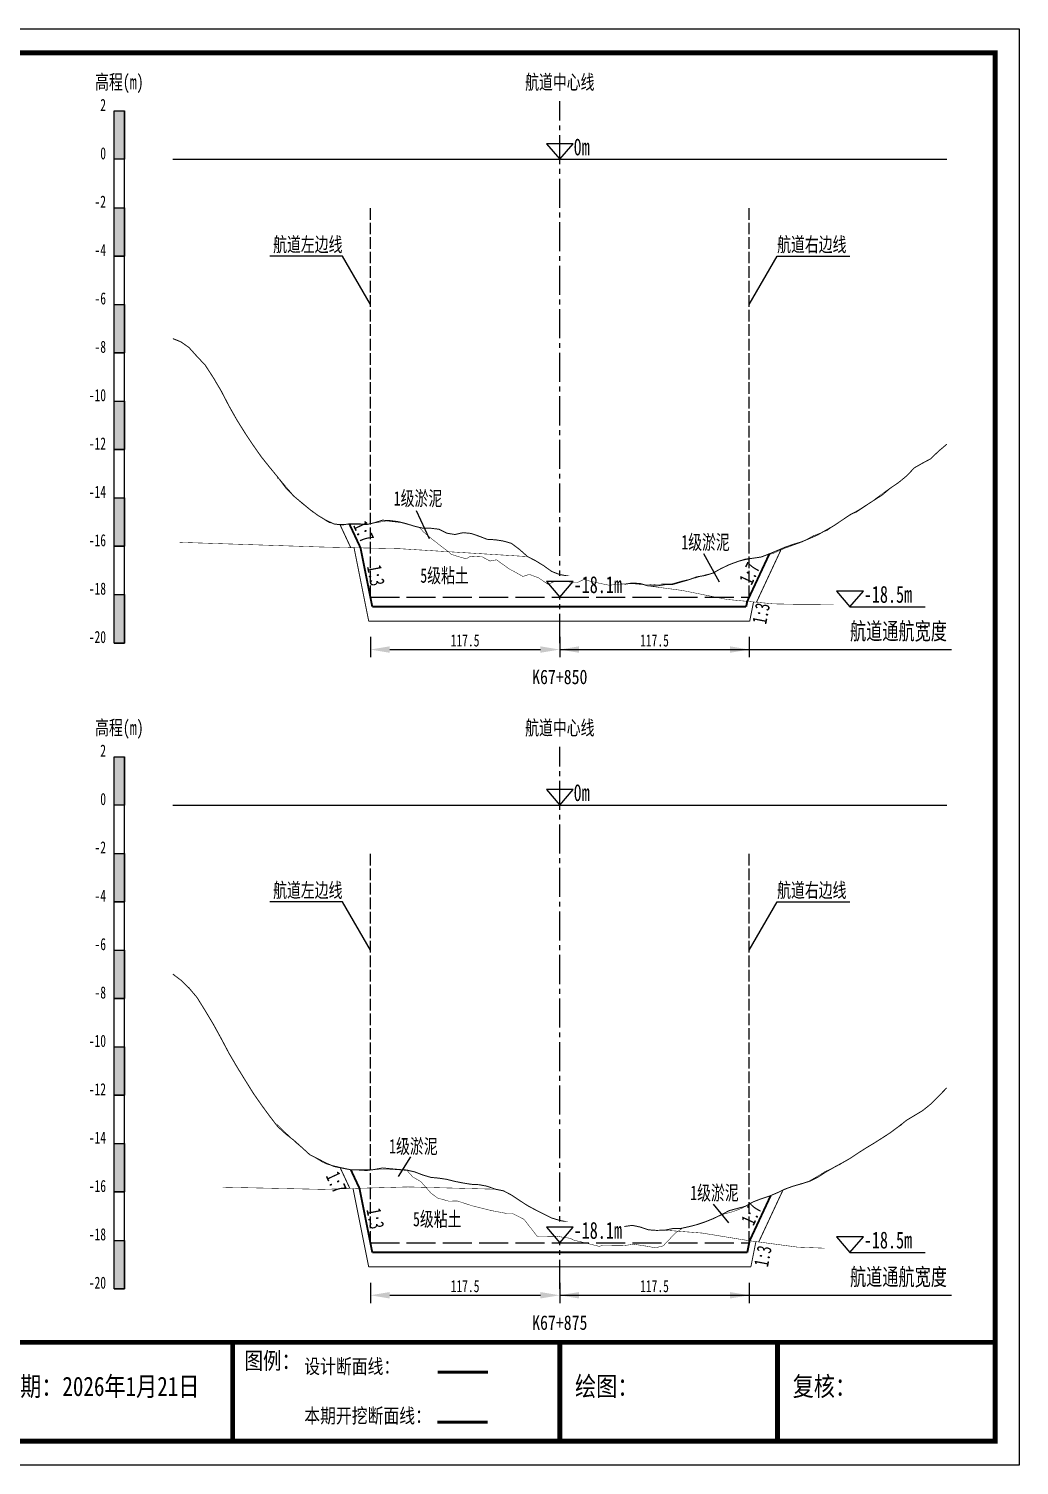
# Model space of a CAD drawing. Header units: millimetres. Extents: x 0 to 1680, y -8762 to 0.
# Drawn here: x 215.2 to 420, y -2079 to -1782 of the extents above; entities that cross this region are included whole.
import ezdxf
from ezdxf.enums import TextEntityAlignment as Align

# ---------------------------------------------------------------- set-up
doc = ezdxf.new("R2010")
doc.units = ezdxf.units.MM
for name, pattern in [('ACAD_ISO02W100', [15, 12, -3]), ('ACAD_ISO05W100', [33, 24, -3, 0, -3, 0, -3]), ('CENTER2', [1.125, 0.75, -0.125, 0.125, -0.125])]:
    doc.linetypes.add(name, pattern=pattern)
for name, color, linetype in [('0-桩号', 1, 'Continuous'), ('0-航道左右边线标注', 8, 'Continuous'), ('1-疏浚底高', 7, 'Continuous'), ('1-通航宽度', 7, 'Continuous'), ('1-通航底高', 7, 'Continuous'), ('202601', 5, 'Continuous'), ('DMX', 20, 'Continuous'), ('L1', 7, 'Continuous'), ('图幅外框线', 145, 'Continuous'), ('地质分层', 6, 'Continuous'), ('坡比', 1, 'Continuous'), ('尺寸标注', 1, 'Continuous'), ('开挖线', 4, 'Continuous'), ('标尺', 7, 'Continuous'), ('超挖线', 3, 'Continuous'), ('辅助框', 7, 'Continuous'), ('通航底面线', 7, 'ACAD_ISO02W100')]:
    doc.layers.add(name, color=color, linetype=linetype)
doc.styles.get("Standard").update_dxf_attribs({"font": 'arial.ttf'})
doc.styles.add('仿宋', font='仿宋_GB2312.ttf', dxfattribs={"width": 0.8})
doc.styles.add('仿宋GB2312', font='仿宋_GB2312.ttf', dxfattribs={"width": 0.7, "height": 2.5})
doc.styles.add('仿宋体', font='仿宋_GB2312.ttf', dxfattribs={"width": 0.8})
doc.dimstyles.new('2000', dxfattribs={"dimtxt": 3, "dimasz": 2.5, "dimexe": 1.25, "dimexo": 0.625, "dimtad": 1, "dimlfac": 2, "dimdsep": 46, "dimtxsty": 'Standard', "dimcen": 2.5, "dimadec": 0, "dimazin": 0, "dimtfac": 1, "dimtmove": 0, "dimatfit": 3, "dimfxl": 0, "dimarcsym": 0})

# ---------------------------------------------------------------- blocks, each defined once
blk = doc.blocks.new('标尺')
at = {"layer": '标尺', "linetype": 'Continuous'}
for points in [[(-2.116669999959413, 100), (0, 100), (0, 90), (-2.116669999959413, 90)], [(-2.116669999959413, 80), (0, 80), (0, 70), (-2.116669999959413, 70)], [(-2.116669999959413, 60), (0, 60), (0, 50), (-2.116669999959413, 50)], [(-2.116669999959413, 40), (0, 40), (0, 30), (-2.116669999959413, 30)], [(-2.116669999959413, 20), (0, 20), (0, 10), (-2.116669999959413, 10)], [(-2.116669999959413, 0), (0, 0), (0, -10), (-2.116669999959413, -10)]]:
    blk.add_hatch(color=256, dxfattribs=at).paths.add_polyline_path(points)
for p, q in [((-2.116669999959413, -10), (-2.116669999959413, 100)), ((0, -10), (0, 100)), ((-2.116669999959413, 80), (0, 80)), ((-2.116669999959413, 70), (0, 70)), ((-2.116669999959413, 60), (0, 60)), ((-2.116669999959413, 50), (0, 50)), ((-2.116669999959413, 40), (0, 40)), ((-2.116669999959413, 30), (0, 30)), ((-2.116669999959413, 20), (0, 20)), ((-2.116669999959413, 10), (0, 10)), ((-2.116669999959413, 0), (0, 0)), ((-2.116669999959413, -10), (0, -10))]:
    blk.add_line(p, q, dxfattribs=at)
at = {"layer": '标尺'}
for points in [[(-2.116669999959413, 100), (0, 100), (0, 90), (-2.116669999959413, 90)], [(-2.116669999959413, 100), (0, 100), (0, 90), (-2.116669999959413, 90)], [(-2.116669999959413, 80), (0, 80), (0, 70), (-2.116669999959413, 70)], [(-2.116669999959413, 80), (0, 80), (0, 70), (-2.116669999959413, 70)], [(-2.116669999959413, 60), (0, 60), (0, 50), (-2.116669999959413, 50)], [(-2.116669999959413, 60), (0, 60), (0, 50), (-2.116669999959413, 50)], [(-2.116669999959413, 40), (0, 40), (0, 30), (-2.116669999959413, 30)], [(-2.116669999959413, 40), (0, 40), (0, 30), (-2.116669999959413, 30)], [(-2.116669999959413, 20), (0, 20), (0, 10), (-2.116669999959413, 10)], [(-2.116669999959413, 20), (0, 20), (0, 10), (-2.116669999959413, 10)], [(-2.116669999959413, 0), (0, 0), (0, -10), (-2.116669999959413, -10)], [(-2.116669999959413, 0), (0, 0), (0, -10), (-2.116669999959413, -10)]]:
    blk.add_lwpolyline(points, close=True, dxfattribs=at)
at = {"layer": '标尺', "style": '仿宋GB2312', "width": 0.7}
blk.add_text('高程(m)', height=3, dxfattribs=at).set_placement((-1.058334999950603, 106.0000000009313), align=Align.MIDDLE_CENTER)
for s, p in [('2', (-3.816669999971054, 100)), ('0', (-3.816669999971054, 90)), ('-2', (-3.816669999971054, 80)), ('-4', (-3.816669999971054, 70)), ('-6', (-3.816669999971054, 60)), ('-8', (-3.816669999971054, 50)), ('-10', (-3.816669999971054, 40)), ('-12', (-3.816669999971054, 30)), ('-14', (-3.816669999971054, 20)), ('-16', (-3.816669999971054, 10)), ('-18', (-3.816669999971054, 0)), ('-20', (-3.816669999971054, -10))]:
    blk.add_text(s, height=2.5, dxfattribs=at).set_placement(p, align=Align.RIGHT)
blk = doc.blocks.new('*D179')
at = {"layer": 'Defpoints', "color": 0, "ltscale": 0.5}
for p in [(285.833333333811, -1899.5), (325, -1899.5), (325, -1910.354142425729)]:
    blk.add_point(p, dxfattribs=at)
at = {"layer": '尺寸标注', "color": 0, "lineweight": -2, "ltscale": 0.5}
for p, q in [((285.833333333811, -1907.75), (285.833333333811, -1911.954142425729)), ((325, -1907.75), (325, -1911.954142425729)), ((289.833333333811, -1910.354142425729), (321, -1910.354142425729))]:
    blk.add_line(p, q, dxfattribs=at)
at = {"layer": '尺寸标注', "color": 0, "ltscale": 0.5}
for points in [[(289.833333333811, -1909.687475759062), (289.833333333811, -1911.020809092396), (285.833333333811, -1910.354142425729)], [(321, -1909.687475759062), (321, -1911.020809092396), (325, -1910.354142425729)]]:
    blk.add_solid(points, dxfattribs=at)
at = {"layer": '尺寸标注', "color": 0, "ltscale": 0.5, "insert": (305.4166666669055, -1908.479142425729), "char_height": 2.5, "attachment_point": 5, "style": '仿宋GB2312'}
blk.add_mtext('117.5', dxfattribs=at)
blk = doc.blocks.new('*D180')
at = {"layer": 'Defpoints', "color": 0, "ltscale": 0.5}
for p in [(285.833333333446, -2033), (325, -2033), (325, -2043.854112420222)]:
    blk.add_point(p, dxfattribs=at)
at = {"layer": '尺寸标注', "color": 0, "lineweight": -2, "ltscale": 0.5}
for p, q in [((285.833333333446, -2041.25), (285.833333333446, -2045.454112420222)), ((325, -2041.25), (325, -2045.454112420222)), ((289.833333333446, -2043.854112420222), (321, -2043.854112420222))]:
    blk.add_line(p, q, dxfattribs=at)
at = {"layer": '尺寸标注', "color": 0, "ltscale": 0.5}
for points in [[(289.833333333446, -2043.187445753555), (289.833333333446, -2044.520779086889), (285.833333333446, -2043.854112420222)], [(321, -2043.187445753555), (321, -2044.520779086889), (325, -2043.854112420222)]]:
    blk.add_solid(points, dxfattribs=at)
at = {"layer": '尺寸标注', "color": 0, "ltscale": 0.5, "insert": (305.416666666723, -2041.979112420222), "char_height": 2.5, "attachment_point": 5, "style": '仿宋GB2312'}
blk.add_mtext('117.5', dxfattribs=at)
blk = doc.blocks.new('*D120')
at = {"layer": 'Defpoints', "color": 0, "ltscale": 0.5}
for p in [(325, -1899.5), (364.1666666675141, -1899.5), (364.1666666675141, -1910.354088911247)]:
    blk.add_point(p, dxfattribs=at)
at = {"layer": '尺寸标注', "color": 0, "lineweight": -2, "ltscale": 0.5}
for p, q in [((325, -1907.75), (325, -1911.954088911247)), ((364.1666666675141, -1907.75), (364.1666666675141, -1911.954088911247)), ((329, -1910.354088911247), (360.1666666675141, -1910.354088911247))]:
    blk.add_line(p, q, dxfattribs=at)
at = {"layer": '尺寸标注', "color": 0, "ltscale": 0.5}
for points in [[(329, -1909.687422244581), (329, -1911.020755577914), (325, -1910.354088911247)], [(360.1666666675141, -1909.687422244581), (360.1666666675141, -1911.020755577914), (364.1666666675141, -1910.354088911247)]]:
    blk.add_solid(points, dxfattribs=at)
at = {"layer": '尺寸标注', "color": 0, "ltscale": 0.5, "insert": (344.583333333757, -1908.479088911247), "char_height": 2.5, "attachment_point": 5, "style": '仿宋GB2312'}
blk.add_mtext('117.5', dxfattribs=at)
blk = doc.blocks.new('*D121')
at = {"layer": 'Defpoints', "color": 0, "ltscale": 0.5}
for p in [(325, -2033), (364.166666666189, -2033), (364.166666666189, -2043.854058894953)]:
    blk.add_point(p, dxfattribs=at)
at = {"layer": '尺寸标注', "color": 0, "lineweight": -2, "ltscale": 0.5}
for p, q in [((325, -2041.25), (325, -2045.454058894953)), ((364.166666666189, -2041.25), (364.166666666189, -2045.454058894953)), ((329, -2043.854058894953), (360.166666666189, -2043.854058894953))]:
    blk.add_line(p, q, dxfattribs=at)
at = {"layer": '尺寸标注', "color": 0, "ltscale": 0.5}
for points in [[(329, -2043.187392228286), (329, -2044.520725561619), (325, -2043.854058894953)], [(360.166666666189, -2043.187392228286), (360.166666666189, -2044.520725561619), (364.166666666189, -2043.854058894953)]]:
    blk.add_solid(points, dxfattribs=at)
at = {"layer": '尺寸标注', "color": 0, "ltscale": 0.5, "insert": (344.5833333330945, -2041.979058894953), "char_height": 2.5, "attachment_point": 5, "style": '仿宋GB2312'}
blk.add_mtext('117.5', dxfattribs=at)
blk = doc.blocks.new('通航底高')
at = {"layer": '1-通航底高'}
for p, q in [((-2.762494692986365, 3.232132659759372), (5.923793651163578e-06, 6.932765245437622e-06)), ((2.762506540631875, 3.232132659759372), (-2.762494692986365, 3.232132659759372)), ((5.923793651163578e-06, 6.932765245437622e-06), (2.762506540631875, 3.232132659759372))]:
    blk.add_line(p, q, dxfattribs=at)
at = {"layer": '1-通航底高', "style": '仿宋', "width": 0.7}
blk.add_attdef('通航底高', (2.856129719933961, 0.8203305718488991), '', height=3.5, dxfattribs=at)
blk = doc.blocks.new('疏浚底高')
at = {"layer": '1-疏浚底高'}
for p, q in [((-2.762500616780017, 3.232125726994127), (0, 0)), ((2.762500616838224, 3.232125726994127), (-2.762500616780017, 3.232125726994127)), ((0, 0), (2.762500616838224, 3.232125726994127)), ((-5.923793651163578e-06, -6.932765245437622e-06), (15.51466270413067, -6.932765245437622e-06))]:
    blk.add_line(p, q, dxfattribs=at)
at = {"layer": '1-疏浚底高', "style": '仿宋', "width": 0.7}
blk.add_attdef('疏浚底高', (2.856123796140309, 0.8203236390836537), '', height=3.5, dxfattribs=at)

msp = doc.modelspace()

# ---------------------------------------------------------------- linework, layer by layer
at = {"layer": '0-航道左右边线标注', "linetype": 'ACAD_ISO02W100', "ltscale": 0.2}
for points in [[(285.833333333811, -1899.5), (285.833333333811, -1819)], [(364.1666666675142, -1899.5), (364.1666666675142, -1819)], [(285.8333333334458, -2033), (285.8333333334458, -1952.5)], [(364.166666666189, -2033), (364.166666666189, -1952.5)]]:
    msp.add_lwpolyline(points, dxfattribs=at)
at = {"layer": '0-航道左右边线标注'}
for points in [[(285.833333333811, -1839), (280.0598306419438, -1828.999999999984), (265.0598306419438, -1828.99999999994)], [(364.1666666675141, -1839), (369.9401693594394, -1829.000000000016), (384.9401693594394, -1829.00000000006)], [(285.833333333446, -1972.5), (280.0598306415789, -1962.499999999984), (265.0598306415789, -1962.49999999994)], [(364.166666666189, -1972.5), (369.9401693581144, -1962.500000000016), (384.9401693581144, -1962.50000000006)]]:
    msp.add_lwpolyline(points, dxfattribs=at)
at = {"layer": '1-通航宽度'}
for points in [[(325, -1910.35), (406, -1910.35)], [(325, -2043.85), (406, -2043.85)]]:
    msp.add_lwpolyline(points, dxfattribs=at)
at = {"layer": 'DMX', "color": 7, "linetype": 'Continuous', "const_width": 0.2}
for points in [[(245, -1846.064999999944), (245, -1846.064999999944), (246.6666666666861, -1846.740000000224), (248.3333333333139, -1847.904999999795), (250, -1849.76500000013), (251.6666666666861, -1851.524999999907), (253.3333333333139, -1854.084999999963), (255, -1856.899999999907), (256.6666666666861, -1860.115000000224), (258.3333333333139, -1863.044999999925), (260, -1865.700000000186), (261.6666666666861, -1868.200000000186), (263.3333333333139, -1870.569999999832), (265, -1872.649999999907), (266.6666666666861, -1874.680000000168), (268.3333333333139, -1876.899999999907), (270, -1878.634999999776), (271.6666666666861, -1880.009999999776), (273.3333333333139, -1881.399999999907), (275, -1882.620000000112), (276.6666666666861, -1883.629999999888), (278.3333333333139, -1884.395000000019), (280, -1884.589999999851), (281.6666666666861, -1884.339999999851), (283.3333333333139, -1884.339999999851), (285, -1884.529999999795), (286.6666666666861, -1884.134999999776), (288.3333333333139, -1883.615000000224), (290, -1883.705000000075), (291.6666666666861, -1883.924999999814), (293.3333333333139, -1884.350000000093), (295, -1884.870000000112), (296.6666666666861, -1885.259999999776), (298.3333333333139, -1885.274999999907), (300, -1885.475000000093), (301.6666666666861, -1886.299999999814), (303.3333333333139, -1886.569999999832), (305, -1886.185000000056), (306.6666666666861, -1886.354999999981), (308.3333333333139, -1886.924999999814), (310, -1887.564999999944), (311.6666666666861, -1887.660000000149), (313.3333333333139, -1887.919999999925), (315, -1888.395000000019), (316.6666666666861, -1889.645000000019), (318.3333333333139, -1891.129999999888), (320, -1891.995000000112), (321.6666666666861, -1893.01500000013), (323.3333333333139, -1894.209999999963), (325, -1894.854999999981), (326.6666666666861, -1895.134999999776), (328.3333333333139, -1895.595000000205), (330, -1896.049999999814), (331.6666666666861, -1896.495000000112), (333.3333333333139, -1896.970000000205), (335, -1897.020000000019), (336.6666666666861, -1897.095000000205), (338.3333333333139, -1896.85999999987), (340, -1896.595000000205), (341.6666666666861, -1896.714999999851), (343.3333333333139, -1897.209999999963), (345, -1897.209999999963), (346.6666666666861, -1896.939999999944), (348.3333333333139, -1896.899999999907), (350, -1896.404999999795), (351.6666666666861, -1895.930000000168), (353.3333333333139, -1895.319999999832), (355, -1895.049999999814), (356.6666666666861, -1894.540000000037), (358.3333333333139, -1893.60999999987), (360, -1892.819999999832), (361.6666666666861, -1892.200000000186), (363.3333333333139, -1891.665000000037), (365, -1891.464999999851), (366.6666666666861, -1891.214999999851), (368.3333333333139, -1890.564999999944), (370, -1889.870000000112), (371.6666666666861, -1889.165000000037), (373.3333333333139, -1888.589999999851), (375, -1888.080000000075), (376.6666666666861, -1887.375), (378.3333333333139, -1886.64000000013), (380, -1885.694999999832), (381.6666666666861, -1884.75), (383.3333333333139, -1883.625), (385, -1882.490000000224), (386.6666666666861, -1881.615000000224), (388.3333333333139, -1880.535000000149), (390, -1879.464999999851), (391.6666666666861, -1878.395000000019), (393.3333333333139, -1876.990000000224), (395, -1875.85999999987), (396.6666666666861, -1874.490000000224), (398.3333333333139, -1872.76500000013), (400, -1871.814999999944), (401.6666666666861, -1870.924999999814), (403.3333333333139, -1869.325000000186), (404.9999999999997, -1867.919999999925)], [(244.9999999999998, -1977.455000000075), (244.9999999999998, -1977.455000000075), (246.6666666666861, -1978.714999999851), (248.3333333333139, -1980.319999999832), (250, -1982.290000000037), (251.6666666666861, -1984.98499999987), (253.3333333333139, -1987.75), (255, -1990.790000000037), (256.6666666666861, -1993.930000000168), (258.3333333333139, -1996.76500000013), (260, -1999.464999999851), (261.6666666666861, -2002.134999999776), (263.3333333333139, -2004.520000000019), (265, -2006.805000000168), (266.6666666666861, -2008.964999999851), (268.3333333333139, -2010.5), (270, -2011.799999999814), (271.6666666666861, -2013.285000000149), (273.3333333333139, -2014.810000000056), (275, -2015.645000000019), (276.6666666666861, -2016.524999999907), (278.3333333333139, -2017.225000000093), (280, -2017.560000000056), (281.6666666666861, -2017.884999999776), (283.3333333333139, -2017.944999999832), (285, -2018.055000000168), (286.6666666666861, -2017.854999999981), (288.3333333333139, -2017.535000000149), (290, -2017.700000000186), (291.6666666666861, -2017.850000000093), (293.3333333333139, -2017.964999999851), (295, -2018.345000000205), (296.6666666666861, -2018.98499999987), (298.3333333333139, -2019.475000000093), (300, -2019.64000000013), (301.6666666666861, -2019.89000000013), (303.3333333333139, -2020.319999999832), (305, -2020.64000000013), (306.6666666666861, -2020.910000000149), (308.3333333333139, -2020.995000000112), (310, -2021.314999999944), (311.6666666666861, -2021.924999999814), (313.3333333333139, -2022.25), (315, -2023.125), (316.6666666666861, -2024.23499999987), (318.3333333333139, -2025.319999999832), (320, -2026.209999999963), (321.6666666666861, -2027.049999999814), (323.3333333333139, -2027.879999999888), (325, -2028.379999999888), (326.6666666666861, -2028.700000000186), (328.3333333333139, -2029.075000000186), (330, -2029.444999999832), (331.6666666666861, -2029.634999999776), (333.3333333333139, -2029.854999999981), (335, -2029.799999999814), (336.6666666666861, -2029.740000000224), (338.3333333333139, -2029.634999999776), (340, -2029.399999999907), (341.6666666666861, -2029.754999999888), (343.3333333333139, -2030.325000000186), (345, -2030.439999999944), (346.6666666666861, -2030.395000000019), (348.3333333333139, -2030.075000000186), (350, -2030.040000000037), (351.6666666666861, -2029.680000000168), (353.3333333333139, -2029.254999999888), (355, -2028.700000000186), (356.6666666666861, -2028.029999999795), (358.3333333333139, -2027.245000000112), (360, -2026.365000000224), (361.6666666666861, -2025.915000000037), (363.3333333333139, -2025.475000000093), (365, -2024.535000000149), (366.6666666666861, -2023.895000000019), (368.3333333333139, -2023.354999999981), (370, -2022.649999999907), (371.6666666666861, -2021.85999999987), (373.3333333333139, -2021.270000000019), (375, -2020.799999999814), (376.6666666666861, -2020.270000000019), (378.3333333333139, -2019.450000000186), (380, -2018.375), (381.6666666666861, -2017.419999999925), (383.3333333333139, -2016.520000000019), (385, -2015.569999999832), (386.6666666666861, -2014.450000000186), (388.3333333333139, -2013.395000000019), (390, -2012.39000000013), (391.6666666666861, -2011.330000000075), (393.3333333333139, -2010.25), (395, -2009.004999999888), (396.6666666666861, -2007.694999999832), (398.3333333333139, -2006.689999999944), (400, -2005.685000000056), (401.6666666666861, -2004.350000000093), (403.3333333333139, -2002.669999999925), (404.9999999999998, -2000.979999999981)]]:
    msp.add_lwpolyline(points, dxfattribs=at)
at = {"layer": 'L1', "linetype": 'CENTER2', "ltscale": 8}
for p, q in [((324.9999999999996, -1909), (324.9999999999996, -1797)), ((324.9999999999996, -2042.499999999069), (324.9999999999996, -1930.499999999069))]:
    msp.add_line(p, q, dxfattribs=at)
at = {"layer": 'L1'}
for p, q in [((322.2374993832196, -1805.767874272773), (324.9999999999996, -1808.999999999767)), ((327.7625006168378, -1805.767874272773), (322.2374993832196, -1805.767874272773)), ((324.9999999999996, -1808.999999999767), (327.7625006168378, -1805.767874272773)), ((244.9999999999996, -1808.999999999767), (404.9999999999996, -1809.000000000233)), ((322.2374993832196, -1939.267874271842), (324.9999999999996, -1942.499999998836)), ((327.7625006168378, -1939.267874271842), (322.2374993832196, -1939.267874271842)), ((324.9999999999996, -1942.499999998836), (327.7625006168378, -1939.267874271842)), ((244.9999999999996, -1942.499999998836), (404.9999999999996, -1942.499999999302))]:
    msp.add_line(p, q, dxfattribs=at)
at = {"layer": '图幅外框线'}
msp.add_lwpolyline([(-3.979039320256561e-13, -1782), (419.9999999999996, -1782), (419.9999999999996, -2079), (-3.979039320256561e-13, -2079)], close=True, dxfattribs=at)
at = {"layer": '地质分层'}
for points in [[(295.2961214177703, -1881.573079330406), (297.974087196686, -1887.398161465309)], [(354.7216083531894, -1890.473375921429), (357.9742471028003, -1896.329556169985)], [(294.1386034866009, -2015.237330577922), (291.5790745926133, -2019.293659320529)], [(356.7361654271808, -2025.047103596726), (359.852717617392, -2028.858095189673)]]:
    msp.add_lwpolyline(points, dxfattribs=at)
at = {"layer": '地质分层', "linetype": 'ACAD_ISO05W100', "ltscale": 0.2, "const_width": 0.1, "flags": 128}
for points in [[(246.4170825797482, -1888.181979077868), (275.8178083699895, -1889.154999999795), (291.9217004414531, -1889.505569462199), (318.3333333333139, -1891.129999999888)], [(343.3333333333139, -1897.209999999963), (350.3843526018318, -1898.142675742973), (359.4879510574974, -1899.981502076145), (369.1595479658572, -1900.906019295566), (374.1498697770294, -1901.008000238333), (381.5953062015026, -1900.977586594286)], [(255.3197547728196, -2021.509399600327), (275.8333871670184, -2021.954751805868), (293.6355988066643, -2021.451043570414), (311.6666666666861, -2021.924999999814)], [(346.6666666666861, -2030.395000000019), (354.4328619716689, -2030.990865046158), (363.9522815011442, -2032.541468128562), (374.1664774639648, -2033.901555767283), (379.7735194954484, -2034.119268383457)]]:
    msp.add_lwpolyline(points, dxfattribs=at)
at = {"layer": '开挖线', "linetype": 'Continuous', "const_width": 0.4, "flags": 128}
for points in [[(283.7990825845998, -1889.328746259289), (281.4838015547163, -1884.367429766646)], [(286.2333333327418, -1901.5), (283.7990825845998, -1889.328746259289)], [(363.7517609188452, -1900.389083747973), (368.3370581920737, -1890.563446733842)], [(363.5295776684397, -1901.5), (363.7517609188452, -1900.389083747973)], [(286.2333333327418, -1901.5), (363.5295776684397, -1901.5)], [(283.5804435664034, -2021.735551170133), (281.7855163617962, -2017.889278588804)], [(286.2333333323767, -2035), (283.5804435664034, -2021.735551170133)], [(364.2504328756243, -2032.581168952824), (368.6107380848852, -2023.237657790056)], [(363.7666666661889, -2035), (364.2504328756243, -2032.581168952824)], [(286.2333333323767, -2035), (363.7666666661889, -2035)]]:
    msp.add_lwpolyline(points, dxfattribs=at)
at = {"layer": '超挖线', "linetype": 'ACAD_ISO02W100', "ltscale": 0.5, "const_width": 0.2, "flags": 128}
for points in [[(281.7818576577471, -1889.291835701715), (279.5638540972896, -1884.538970929278)], [(285.5000000326994, -1904.5), (282.4599187693415, -1889.29959368321)], [(365.6663526768323, -1900.572101409399), (370.8231580710423, -1889.521804136028)], [(364.262910968482, -1904.5), (365.0600814952826, -1900.514147365998)], [(285.5000000326994, -1904.5), (364.262910968482, -1904.5)], [(281.6065077958453, -2021.791403090333), (279.5937464361054, -2017.478343033723)], [(285.5000000323342, -2038), (282.2546130616046, -2021.773065146351)], [(366.1334242649032, -2032.831901690055), (371.1363358846338, -2022.111376790571)], [(364.4999999662313, -2038), (365.5491788550611, -2032.754105555852)], [(285.5000000323342, -2038), (364.4999999662313, -2038)]]:
    msp.add_lwpolyline(points, dxfattribs=at)
at = {"layer": '辅助框', "color": 24, "const_width": 1}
msp.add_lwpolyline([(414.9999999999996, -2074), (414.9999999999996, -1787), (24.9999999999996, -1787), (24.9999999999996, -2074)], close=True, dxfattribs=at)
for points in [[(24.9999999999996, -2053.581966023392), (414.9999999999996, -2053.581966023392)], [(257.3787765658843, -2053.581966023392), (257.3787765658843, -2074)], [(324.9999999999996, -2053.581966023392), (324.9999999999996, -2074)], [(369.9999999999996, -2053.581966023392), (369.9999999999996, -2053.581966023392), (369.9999999999996, -2074)]]:
    msp.add_lwpolyline(points, dxfattribs=at)
at = {"layer": '辅助框', "color": 7, "lineweight": 50}
msp.add_lwpolyline([(299.7886391457816, -2059.780435456122), (310.1471387555628, -2059.780435456122)], dxfattribs=at)
at = {"layer": '辅助框', "color": 1, "lineweight": 50}
msp.add_lwpolyline([(299.7167638423668, -2070.106961125781), (310.075263452148, -2070.106961125781)], dxfattribs=at)

# ---------------------------------------------------------------- block references
at = {"layer": '1-疏浚底高'}
for p in [(385, -1901.5), (385, -2035)]:
    msp.add_blockref('疏浚底高', p, dxfattribs=at).add_auto_attribs({'疏浚底高': '-18.5m'})
at = {"layer": '标尺'}
for p in [(234.9999999999996, -1899), (234.9999999999996, -2032.499999999069)]:
    msp.add_blockref('标尺', p, dxfattribs=at)

# ---------------------------------------------------------------- texts
at = {"layer": '0-航道左右边线标注', "style": '仿宋', "width": 0.7}
for p in [(280.0598306419438, -1828.999999999984), (280.0598306415789, -1962.499999999984)]:
    msp.add_text('航道左边线', height=3, dxfattribs=at).set_placement(p, align=Align.BOTTOM_RIGHT)
for p in [(369.9401693594394, -1829.000000000016), (369.9401693581144, -1962.500000000016)]:
    msp.add_text('航道右边线', height=3, dxfattribs=at).set_placement(p, align=Align.BOTTOM_LEFT)
at = {"layer": '1-通航宽度', "style": '仿宋', "width": 0.7}
for p in [(385, -1909.35), (385, -2042.85)]:
    msp.add_text('航道通航宽度', height=3.5, dxfattribs=at).set_placement(p, align=Align.BOTTOM_LEFT)
at = {"layer": 'L1', "style": '仿宋', "width": 0.7}
for p in [(324.9999999999996, -1793.02892156085), (324.9999999999996, -1926.528921559919)]:
    msp.add_text('航道中心线', height=3, dxfattribs=at).set_placement(p, align=Align.MIDDLE_CENTER)
for p in [(327.856123795325, -1808.179669429315), (327.856123795325, -1941.679669428384)]:
    msp.add_text('0m ', height=3.5, dxfattribs=at).set_placement(p)
at = {"layer": '地质分层', "linetype": 'Continuous', "style": '仿宋GB2312', "width": 0.7}
for s, p in [('1级淤泥', (295.6837468980375, -1879.091960273734)), ('1级淤泥', (355.1363881461148, -1888.150814023957)), ('5级粘土', (301.1606412831663, -1895.040865590385)), ('1级淤泥', (294.7334756965312, -2013.036904629691)), ('1级淤泥', (356.9817290425146, -2022.667644616564)), ('5级粘土', (299.662728017015, -2028.097196540127))]:
    msp.add_text(s, height=3, dxfattribs=at).set_placement(p, align=Align.MIDDLE_CENTER)
at = {"layer": '坡比', "style": '仿宋体', "width": 0.7}
for s, rotation, p in [('1:7', 295, (284.4537952008377, -1886.002288906282)), ('1:3', 281, (286.9773645559413, -1895.022117088812)), ('1:7', 65, (364.2320563487433, -1894.630466296086)), ('1:3', 79, (366.6226509774893, -1902.899338982149)), ('1:7', 295, (278.7877603724611, -2020.480642999426)), ('1:7', 65, (364.6181988187609, -2027.063686115428)), ('1:3', 281, (286.8680530171287, -2027.975559396575)), ('1:3', 79, (366.9857441562532, -2035.769318077076))]:
    msp.add_text(s, height=3, rotation=rotation, dxfattribs=at).set_placement(p, align=Align.MIDDLE)
at = {"layer": '辅助框', "insert": (259.8269339593732, -2055.631954133957), "char_height": 3.5, "width": 20.65205776894732, "attachment_point": 1, "style": '仿宋'}
msp.add_mtext('{\\C3;图例：}', dxfattribs=at)
at = {"layer": '辅助框', "color": 7, "lineweight": 50, "insert": (272.1653762103833, -2057.051345709999), "char_height": 3, "width": 26.24716962347821, "attachment_point": 1, "style": '仿宋'}
msp.add_mtext('设计断面线：', dxfattribs=at)
at = {"layer": '辅助框', "lineweight": 0, "char_height": 4, "width": 115.8863471220259, "attachment_point": 1}
for s, insert in [('{\\fKaiTi|b0|i0|c134|p49;\\W0.8;测量日期：2026年1月21日}', (200.3284275263652, -2060.682042507085)), ('{\\fKaiTi|b0|i0|c134|p49;\\W0.8;绘图：}', (328.1550933694692, -2060.682042507085)), ('{\\fKaiTi|b0|i0|c134|p49;\\W0.8;复核：}', (373.1550933694692, -2060.682042507085))]:
    msp.add_mtext(s, dxfattribs=dict(at, insert=insert))
at = {"layer": '辅助框', "color": 1, "insert": (272.1653762103833, -2067.260362698303), "char_height": 3, "width": 26.24716962347821, "attachment_point": 1, "style": '仿宋'}
msp.add_mtext('本期开挖断面线：', dxfattribs=at)

# ---------------------------------------------------------------- next in the draw order: wipeouts: each hides what was drawn before it
for points, layer in [([(319.1678378378377, -1917.6059270267942), (319.1678378378377, -1914.4518729727401), (330.76729729729715, -1914.4518729727401), (330.76729729729715, -1917.6059270267942)], '0-桩号'), ([(319.1678378378377, -2051.105927025863), (319.1678378378377, -2047.9518729718088), (330.76729729729715, -2047.9518729718088), (330.76729729729715, -2051.105927025863)], '0-桩号'), ([(338.3219318258415, -1899.500006932765), (322.1304279924806, -1899.500006932765), (322.1304279924806, -1895.1510166430633), (338.3219318258415, -1895.1510166430633)], '1-通航底高'), ([(338.32193774963514, -2033), (322.1304339162742, -2033), (322.1304339162742, -2028.6510097102982), (338.32193774963514, -2028.6510097102982)], '1-通航底高')]:
    msp.add_wipeout(points).dxf.layer = layer

# ---------------------------------------------------------------- next in the draw order: linework, layer by layer
at = {"layer": '202601', "color": 1, "linetype": 'Continuous', "const_width": 0.1}
for points in [[(266.5470000001986, -1875), (266.6768888890876, -1874.85000038147), (267.0335555557546, -1875.050000190735), (267.5568888890876, -1875.700000762939), (270.1968888890876, -1878.800000190735), (270.9468888890876, -1879.500001907349), (272.0168888890876, -1880.399998664856), (273.8868888890876, -1881.89999961853), (275.4768888890876, -1882.949999809265), (277.2702222224206, -1884.100002288818), (278.6302222224206, -1884.39999961853), (281.6168888890876, -1884.500001907349), (283.3502222224206, -1884.500001907349), (284.7835555557546, -1884.450000762939), (286.8868888890876, -1884.149998664856), (289.2368888890876, -1883.749999046326), (289.4935555557546, -1883.800000190735), (292.1135555557546, -1884.100002288818), (295.7035555557546, -1885.050000190735), (296.0235555557546, -1885.149997711182), (296.1802222224206, -1885.300001144409), (296.7168888890876, -1885.950001716614), (298.6135555557546, -1887.550000190735), (302.1802222224206, -1890.300001144409), (302.4668888890876, -1890.599998474121), (303.2368888890876, -1890.899995803833), (305.6468888890876, -1891.600002288818), (306.5568888890876, -1891.049999237061), (308.9868888890876, -1891.200002670288), (310.5635555557546, -1892.050003051758), (311.9068888890876, -1891.799997329712), (314.6435555557546, -1893.750003814697), (315.1602222224206, -1894), (317.3902222224206, -1895.25), (318.6702222224206, -1894.799999237061), (320.5568888890876, -1895.499996185303), (322.6368888890876, -1896.89999961853), (323.4635555557546, -1896.449998855591), (324.5702222224206, -1896.150001525879), (325.6835555557546, -1896.200002670288), (327.9402222224206, -1896.5), (328.6468888890876, -1896.5), (329.9902222224206, -1895.850004196167), (331.2168888890876, -1896.200002670288), (334.3568888890876, -1896.89999961853), (335.1968888890876, -1897.050003051758), (337.7268888890876, -1896.799997329712), (339.3702222224206, -1896.749996185303), (340.2702222224206, -1896.749996185303), (343.0035555557546, -1897.000001907349), (344.8068888890876, -1896.849998474121), (348.2968888890876, -1896.749996185303), (350.2135555557546, -1896.200002670288), (353.0368888890876, -1895.549997329712), (355.2902222224206, -1894.85000038147), (356.7502222224206, -1894.600004196167), (357.9435555557546, -1893.849996566772), (360.0802222224206, -1892.75), (361.7102222224206, -1892.199996948242), (363.3068888890876, -1891.799997329712), (365.5802222224206, -1891.399997711182), (365.9102222224206, -1891.349996566772), (368.8668888890876, -1890.549997329712), (368.9068888890876, -1890.549997329712), (368.9402222224206, -1890.549997329712), (371.7702222224206, -1889.299997329712), (371.9702222224206, -1889.249996185303), (375.1235555557545, -1888.099998474121), (377.4335555557546, -1886.800002098083), (377.4535555557546, -1886.800002098083), (377.5135555557546, -1886.800002098083), (380.3235555557546, -1885.700000762939), (381.5835555557546, -1884.799999237061), (385.3568888890876, -1882.35000038147), (386.4302222224206, -1881.89999961853), (388.5302222224206, -1880.500000953674), (391.3435555557546, -1878.349999427795), (391.8568888890876, -1878.000000953674), (392.7502222224206, -1877.35000038147), (393.6502222224206, -1876.699999809265)], [(266.5140000001986, -2008.499999999069), (266.5135555557546, -2008.499999045395), (266.5135555557546, -2008.499999045395), (266.5335555557546, -2008.499999045395), (266.6668888890876, -2008.649997710251), (270.6035555557546, -2012.449998854659), (271.6902222224206, -2013.350000380539), (273.4968888890876, -2014.850001334213), (276.0468888890876, -2016.399998663925), (277.0202222224206, -2016.799998282454), (279.2235555557546, -2017.300000189804), (279.8435555557546, -2017.449998854659), (281.7602222224206, -2017.849998473189), (284.6035555557546, -2017.899999617599), (286.7302222224206, -2017.849998473189), (290.6502222224206, -2017.849998473189), (290.6602222224206, -2017.849998473189), (290.6635555557546, -2017.849998473189), (293.3968888890876, -2018.049998282454), (294.6235555557546, -2019.400000571274), (296.2668888890876, -2020.34999847319), (298.3402222224206, -2022.700004576706), (299.7302222224206, -2023.749999999069), (302.0568888890876, -2024.399995802901), (303.7835555557546, -2024.350004195236), (306.7368888890876, -2025.299997328781), (306.8668888890876, -2025.34999847319), (310.6435555557546, -2026.300001143478), (310.7702222224206, -2026.300001143478), (310.8735555557546, -2026.350002287887), (314.0568888890876, -2026.949996947311), (315.2302222224206, -2026.949996947311), (317.5935555557546, -2028.149995802901), (320.2902222224206, -2031.59999847319), (320.5735555557546, -2031.700000762008), (321.4535555557546, -2031.700000762008), (324.3935555557546, -2031.649999617598), (327.2568888890876, -2032.100000380539), (327.6402222224206, -2032.349996565841), (327.9168888890876, -2032.449998854659), (333.1835555557546, -2033.749999999069), (333.8568888890876, -2033.500003813765), (334.6768888890876, -2033.500003813765), (338.4768888890876, -2033.549995421432), (340.2735555557546, -2033.299999236129), (343.2335555557546, -2033.749999999069), (344.7135555557546, -2034.049997328781), (346.3702222224206, -2033.649997710251), (348.8835555557546, -2031.000003813765), (350.5702222224206, -2029.849996565841), (351.7635555557546, -2029.700002669357), (354.4502222224206, -2028.850002287887), (355.3502222224206, -2028.549995421432), (355.6768888890876, -2028.400001524948), (358.9768888890876, -2027.049999236129), (360.7035555557546, -2026.59999847319), (362.6835555557546, -2025.850000380539), (365.5102222224206, -2024.300003050826), (366.2768888890876, -2023.999996184372), (367.0602222224206, -2023.749999999069), (368.5568888890876, -2023.299999236129), (372.0868888890876, -2021.750001906418), (372.2068888890876, -2021.700000762008), (374.7535555557546, -2020.799999236129), (376.2635555557546, -2020.399999617598), (378.1135555557546, -2019.349999426864), (379.8068888890876, -2018.29999923613), (382.0335555557546, -2017.249999045395), (382.5502222224206, -2016.99999809172), (382.9868888890876, -2016.799998282454), (385.1268888890876, -2015.450000762008), (388.0435555557546, -2013.649997710251), (388.4902222224206, -2013.350000380539), (391.4468888890876, -2011.500000952743), (392.5335555557546, -2010.850000380538), (394.2502222224206, -2009.600000380539), (395.8335555557546, -2008.499999045395)]]:
    msp.add_lwpolyline(points, dxfattribs=at)
at = {"layer": '通航底面线', "ltscale": 0.5}
for points in [[(285.8333333333139, -1899.5), (325, -1899.5), (364.1666666666861, -1899.5)], [(285.8333333333139, -2033), (325, -2033), (364.1666666666861, -2033)]]:
    msp.add_lwpolyline(points, dxfattribs=at)

# ---------------------------------------------------------------- next in the draw order: block references
at = {"layer": '1-通航底高'}
for p in [(325, -1899.5), (325, -2033)]:
    msp.add_blockref('通航底高', p, dxfattribs=at).add_auto_attribs({'通航底高': '-18.1m'})

# ---------------------------------------------------------------- next in the draw order: texts
at = {"layer": '0-桩号', "style": '仿宋', "width": 0.8}
for s, p in [('K67+850', (325, -1916.0289)), ('K67+875', (325, -2049.528899999999))]:
    msp.add_text(s, height=3, dxfattribs=at).set_placement(p, align=Align.MIDDLE)

# ---------------------------------------------------------------- next in the draw order: dimensions: what is measured, and where the dimension line sits
at = {"layer": '尺寸标注', "ltscale": 0.5}
for p1, p2, distance, picture, middle in [((285.833333333811, -1899.5), (325, -1899.5), -10.854142425728924, '*D179', (305.4166666669055, -1908.479142425729)), ((325, -1899.5), (364.1666666675141, -1899.5), -10.85408891124689, '*D120', (344.583333333757, -1908.479088911247)), ((285.833333333446, -2033), (325, -2033), -10.854112420222009, '*D180', (305.416666666723, -2041.979112420222)), ((325, -2033), (364.166666666189, -2033), -10.854058894952914, '*D121', (344.5833333330945, -2041.979058894953))]:
    dim = msp.add_aligned_dim(p1=p1, p2=p2, distance=distance, dimstyle='2000', override={"dimtxt": 3.5, "dimasz": 4, "dimexe": 1.6, "dimexo": 8.25, "dimlfac": 3, "dimtxsty": '仿宋GB2312'}, dxfattribs=at)
    dim.commit()
    dim.dimension.update_dxf_attribs({"geometry": picture, "text_midpoint": middle})

doc.saveas('drawing.dxf')
